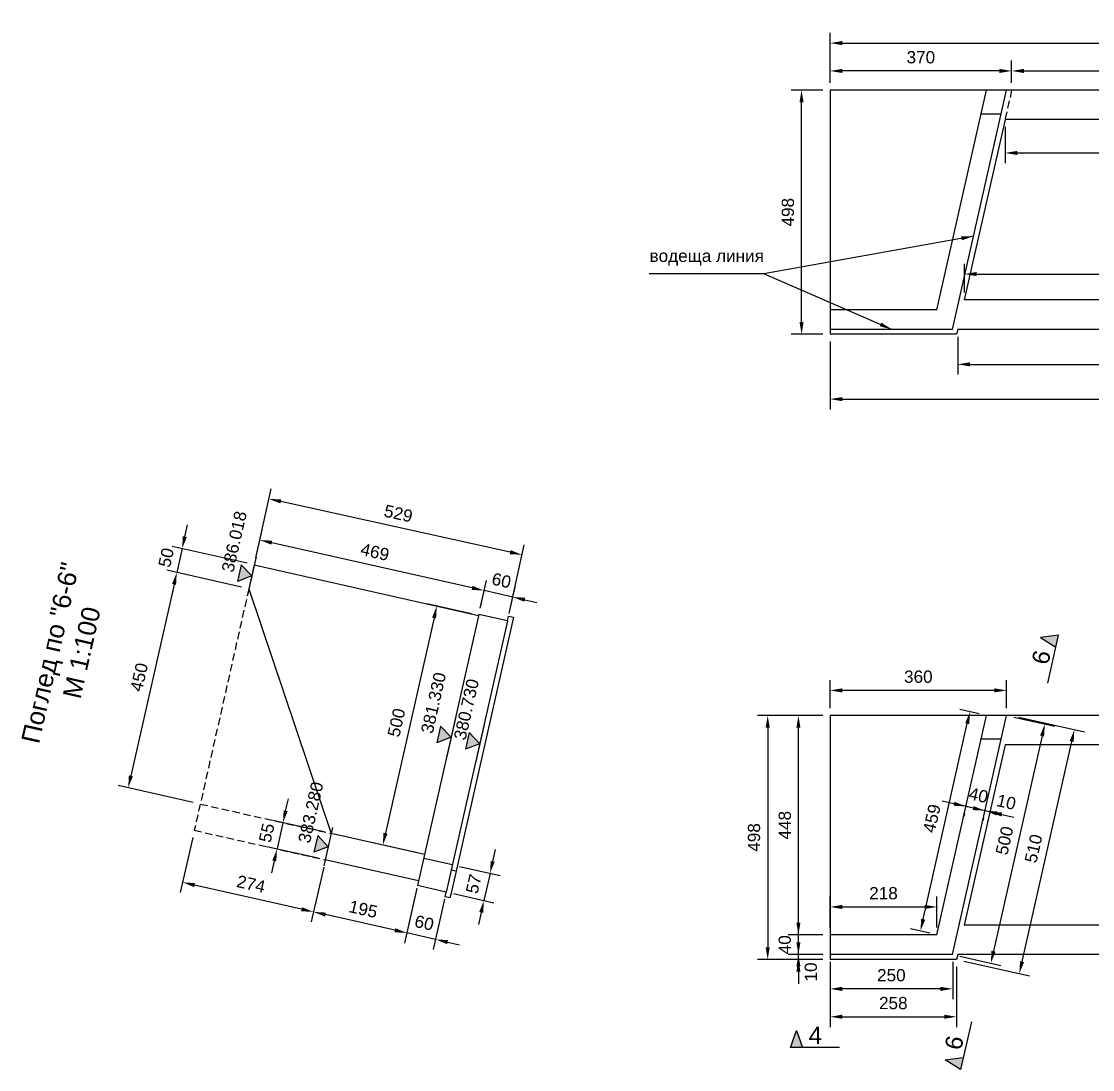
# Model space of a CAD drawing. Header units: centimetres. Extents: x 8495135 to 959133560, y 4530079 to 463453963.
# Drawn here: x 958985689 to 958987872, y 463419608 to 463421746 of the extents above; entities that cross this region are included whole.
import ezdxf
from ezdxf.enums import TextEntityAlignment as Align

# ---------------------------------------------------------------- set-up
doc = ezdxf.new("R2010")
doc.units = ezdxf.units.CM
doc.header["$LTSCALE"] = 0.1
doc.linetypes.add('CONTINU', pattern=[0])
doc.linetypes.add('DASHED', pattern=[0.75, 0.5, -0.25])
for name, color, linetype in [('br_dimension', 1, 'Continuous'), ('br_hatch', 9, 'Continuous'), ('br_hatch_tumen', 8, 'Continuous'), ('br_view_yellow', 2, 'Continuous')]:
    doc.layers.add(name, color=color, linetype=linetype)
doc.styles.add('1-10 cm', font='arial.ttf', dxfattribs={"height": 2.5})
doc.styles.add('1-50 cm', font='arial.ttf', dxfattribs={"height": 12.5})
doc.styles.add('MM 1 to 100', font='arial.ttf', dxfattribs={"height": 25})
doc.styles.add('MM_ARIAL', font='arial.ttf')
doc.dimstyles.new('MM DIM 1 to 100', dxfattribs={"dimscale": 10, "dimtxt": 2.5, "dimasz": 2.5, "dimexe": 2.1, "dimexo": 1.5, "dimgap": 1.5, "dimtad": 1, "dimdec": 0, "dimdsep": 46, "dimtxsty": 'MM_ARIAL', "dimcen": 3, "dimclrd": 1, "dimclre": 1, "dimclrt": 7, "dimaunit": 2, "dimadec": 1, "dimazin": 0, "dimtp": 100, "dimtm": 3, "dimtfac": 1, "dimtdec": 0, "dimtix": 1, "dimtmove": 0, "dimatfit": 3, "dimfxl": 0, "dimtolj": 1, "dimtzin": 0, "dimarcsym": 0})

# ---------------------------------------------------------------- blocks, each defined once
blk = doc.blocks.new('*D459')
at = {"layer": 'br_hatch_tumen', "color": 1, "lineweight": -2, "transparency": 16777216}
for p, q in [((958987337.1, 463419827.9), (958987337.1, 463419751.8)), ((958987587.1, 463419827.9), (958987587.1, 463419751.8)), ((958987562.1, 463419772.8), (958987362.1, 463419772.8))]:
    blk.add_line(p, q, dxfattribs=at)
at = {"layer": 'br_hatch_tumen', "color": 1, "transparency": 16777216}
for points in [[(958987362.1, 463419777), (958987362.1, 463419768.6), (958987337.1, 463419772.8)], [(958987562.1, 463419777), (958987562.1, 463419768.6), (958987587.1, 463419772.8)]]:
    blk.add_solid(points, dxfattribs=at)
at = {"layer": 'br_hatch_tumen', "color": 7, "transparency": 16777216, "insert": (958987462.1, 463419800.6), "char_height": 25, "attachment_point": 5, "style": 'MM_ARIAL'}
blk.add_mtext('\\A1;250', dxfattribs=at)
blk = doc.blocks.new('*D460')
at = {"layer": 'br_hatch_tumen', "color": 1, "lineweight": -2, "transparency": 16777216}
for p, q in [((958987711.7, 463420327.3), (958987795.4, 463420308.4)), ((958987769.4, 463420288.7), (958987670.4, 463419849.7)), ((958987601.7, 463419839.6), (958987685.4, 463419820.7))]:
    blk.add_line(p, q, dxfattribs=at)
at = {"layer": 'br_hatch_tumen', "color": 1, "transparency": 16777216}
for points in [[(958987765.3, 463420289.6), (958987773.5, 463420287.8), (958987774.9, 463420313.1)], [(958987666.3, 463419850.6), (958987674.5, 463419848.8), (958987664.9, 463419825.3)]]:
    blk.add_solid(points, dxfattribs=at)
at = {"layer": 'br_hatch_tumen', "color": 7, "transparency": 16777216, "insert": (958987692.8, 463420075.3), "char_height": 25, "attachment_point": 5, "rotation": 77.291, "style": 'MM_ARIAL'}
blk.add_mtext('\\A1;500', dxfattribs=at)
blk = doc.blocks.new('*D461')
at = {"layer": 'br_hatch_tumen', "color": 1, "lineweight": -2, "transparency": 16777216}
for p, q in [((958987272.6, 463419867.9), (958987272.6, 463419892.9)), ((958987322.1, 463419842.9), (958987251.6, 463419842.9)), ((958987272.6, 463419832.9), (958987272.6, 463419842.9)), ((958987322.1, 463419832.9), (958987251.6, 463419832.9)), ((958987272.6, 463419807.9), (958987272.6, 463419782.9))]:
    blk.add_line(p, q, dxfattribs=at)
at = {"layer": 'br_hatch_tumen', "color": 1, "transparency": 16777216}
for points in [[(958987268.5, 463419867.9), (958987276.8, 463419867.9), (958987272.6, 463419842.9)], [(958987268.5, 463419807.9), (958987276.8, 463419807.9), (958987272.6, 463419832.9)]]:
    blk.add_solid(points, dxfattribs=at)
at = {"layer": 'br_hatch_tumen', "color": 7, "transparency": 16777216, "insert": (958987298, 463419807.3), "char_height": 25, "attachment_point": 5, "rotation": 90, "style": 'MM_ARIAL'}
blk.add_mtext('\\A1;10', dxfattribs=at)
blk = doc.blocks.new('*D462')
at = {"layer": 'br_hatch_tumen', "color": 1, "lineweight": -2, "transparency": 16777216}
for p, q in [((958987272.6, 463419907.9), (958987272.6, 463419932.9)), ((958987322.1, 463419882.9), (958987251.6, 463419882.9)), ((958987272.6, 463419842.9), (958987272.6, 463419882.9)), ((958987322.1, 463419842.9), (958987251.6, 463419842.9)), ((958987272.6, 463419817.9), (958987272.6, 463419792.9))]:
    blk.add_line(p, q, dxfattribs=at)
at = {"layer": 'br_hatch_tumen', "color": 1, "transparency": 16777216}
for points in [[(958987268.5, 463419907.9), (958987276.8, 463419907.9), (958987272.6, 463419882.9)], [(958987268.5, 463419817.9), (958987276.8, 463419817.9), (958987272.6, 463419842.9)]]:
    blk.add_solid(points, dxfattribs=at)
at = {"layer": 'br_hatch_tumen', "color": 7, "transparency": 16777216, "insert": (958987244.9, 463419862.9), "char_height": 25, "attachment_point": 5, "rotation": 90, "style": 'MM_ARIAL'}
blk.add_mtext('\\A1;40', dxfattribs=at)
blk = doc.blocks.new('*D463')
at = {"layer": 'br_hatch_tumen', "color": 1, "lineweight": -2, "transparency": 16777216}
for p, q in [((958987322.1, 463420330.6), (958987251.6, 463420330.6)), ((958987272.6, 463419907.9), (958987272.6, 463420305.6)), ((958987322.1, 463419882.9), (958987251.6, 463419882.9))]:
    blk.add_line(p, q, dxfattribs=at)
at = {"layer": 'br_hatch_tumen', "color": 1, "transparency": 16777216}
for points in [[(958987268.5, 463420305.6), (958987276.8, 463420305.6), (958987272.6, 463420330.6)], [(958987268.5, 463419907.9), (958987276.8, 463419907.9), (958987272.6, 463419882.9)]]:
    blk.add_solid(points, dxfattribs=at)
at = {"layer": 'br_hatch_tumen', "color": 7, "transparency": 16777216, "insert": (958987244.9, 463420106.7), "char_height": 25, "attachment_point": 5, "rotation": 90, "style": 'MM_ARIAL'}
blk.add_mtext('\\A1;448', dxfattribs=at)
blk = doc.blocks.new('*D464')
at = {"layer": 'br_hatch_tumen', "color": 1, "lineweight": -2, "transparency": 16777216}
for p, q in [((958987322.1, 463420330.6), (958987189, 463420330.6)), ((958987210, 463420305.6), (958987210, 463419857.9)), ((958987322.1, 463419832.9), (958987189, 463419832.9))]:
    blk.add_line(p, q, dxfattribs=at)
at = {"layer": 'br_hatch_tumen', "color": 1, "transparency": 16777216}
for points in [[(958987205.8, 463420305.6), (958987214.1, 463420305.6), (958987210, 463420330.6)], [(958987205.8, 463419857.9), (958987214.1, 463419857.9), (958987210, 463419832.9)]]:
    blk.add_solid(points, dxfattribs=at)
at = {"layer": 'br_hatch_tumen', "color": 7, "transparency": 16777216, "insert": (958987182.2, 463420081.7), "char_height": 25, "attachment_point": 5, "rotation": 90, "style": 'MM_ARIAL'}
blk.add_mtext('\\A1;498', dxfattribs=at)
blk = doc.blocks.new('*D465')
at = {"layer": 'br_hatch_tumen', "color": 1, "lineweight": -2, "transparency": 16777216}
for p, q in [((958987628.8, 463420141.7), (958987604.4, 463420147.2)), ((958987649.9, 463420121.5), (958987648.6, 463420115.7)), ((958987663, 463420134), (958987653.2, 463420136.2)), ((958987687.4, 463420128.5), (958987711.7, 463420123)), ((958987659.7, 463420119.3), (958987658.4, 463420113.5))]:
    blk.add_line(p, q, dxfattribs=at)
at = {"layer": 'br_hatch_tumen', "color": 1, "transparency": 16777216}
for points in [[(958987629.7, 463420145.7), (958987627.9, 463420137.6), (958987653.2, 463420136.2)], [(958987688.3, 463420132.5), (958987686.4, 463420124.4), (958987663, 463420134)]]:
    blk.add_solid(points, dxfattribs=at)
at = {"layer": 'br_hatch_tumen', "color": 7, "transparency": 16777216, "insert": (958987696.5, 463420153.8), "char_height": 25, "attachment_point": 5, "rotation": 347.291, "style": 'MM_ARIAL'}
blk.add_mtext('\\A1;10', dxfattribs=at)
blk = doc.blocks.new('*D466')
at = {"layer": 'br_hatch_tumen', "color": 1, "lineweight": -2, "transparency": 16777216}
for p, q in [((958987589.8, 463420150.5), (958987565.4, 463420156)), ((958987653.2, 463420136.2), (958987614.2, 463420145)), ((958987610.9, 463420130.3), (958987609.6, 463420124.5)), ((958987649.9, 463420121.5), (958987648.6, 463420115.7)), ((958987677.6, 463420130.7), (958987702, 463420125.2))]:
    blk.add_line(p, q, dxfattribs=at)
at = {"layer": 'br_hatch_tumen', "color": 1, "transparency": 16777216}
for points in [[(958987590.7, 463420154.5), (958987588.9, 463420146.4), (958987614.2, 463420145)], [(958987678.5, 463420134.7), (958987676.7, 463420126.6), (958987653.2, 463420136.2)]]:
    blk.add_solid(points, dxfattribs=at)
at = {"layer": 'br_hatch_tumen', "color": 7, "transparency": 16777216, "insert": (958987639.8, 463420167.7), "char_height": 25, "attachment_point": 5, "rotation": 347.291, "style": 'MM_ARIAL'}
blk.add_mtext('\\A1;40', dxfattribs=at)
blk = doc.blocks.new('*U226')
at = {"ltscale": 0.5}
blk.add_hatch(color=256, dxfattribs=at).paths.add_polyline_path([(-26.2, 39), (0, 0), (26.2, 39)])
for p, q in [((-26.2, 39), (26.2, 39)), ((-26.2, 39), (0, 0)), ((0, 0), (26.2, 39)), ((-60, 0), (0, 0)), ((0, 0), (60, 0))]:
    blk.add_line(p, q, dxfattribs=at)
at = {"color": 7, "ltscale": 0.5, "style": '1-10 cm'}
blk.add_attdef('1', text='', height=37.5, dxfattribs=at).set_placement((-90.4, 56.7), align=Align.CENTER)
blk = doc.blocks.new('*D502')
at = {"layer": 'br_hatch_tumen', "color": 1, "lineweight": -2, "transparency": 16777216}
for p, q in [((958986624.2, 463420551.3), (958986636.5, 463420605.7)), ((958986607.5, 463420590.7), (958986583.1, 463420596.2)), ((958986690.4, 463420572), (958986631.9, 463420585.2)), ((958986682.8, 463420538.1), (958986695, 463420592.5)), ((958986714.8, 463420566.5), (958986739.2, 463420561))]:
    blk.add_line(p, q, dxfattribs=at)
at = {"layer": 'br_hatch_tumen', "color": 1, "transparency": 16777216}
for points in [[(958986608.4, 463420594.8), (958986606.6, 463420586.6), (958986631.9, 463420585.2)], [(958986715.7, 463420570.6), (958986713.9, 463420562.4), (958986690.4, 463420572)]]:
    blk.add_solid(points, dxfattribs=at)
at = {"layer": 'br_hatch_tumen', "color": 7, "transparency": 16777216, "insert": (958986667.2, 463420605.7), "char_height": 25, "attachment_point": 5, "rotation": 347.291, "style": 'MM_ARIAL'}
blk.add_mtext('\\A1;60', dxfattribs=at)
blk = doc.blocks.new('*D503')
at = {"layer": 'br_hatch_tumen', "color": 1, "lineweight": -2, "transparency": 16777216}
for p, q in [((958986166.4, 463420652.3), (958986179.2, 463420708.8)), ((958986607.5, 463420590.7), (958986198.9, 463420682.8)), ((958986623.7, 463420549.1), (958986636.5, 463420605.7))]:
    blk.add_line(p, q, dxfattribs=at)
at = {"layer": 'br_hatch_tumen', "color": 1, "transparency": 16777216}
for points in [[(958986199.8, 463420686.9), (958986198, 463420678.8), (958986174.5, 463420688.3)], [(958986608.4, 463420594.8), (958986606.6, 463420586.6), (958986631.9, 463420585.2)]]:
    blk.add_solid(points, dxfattribs=at)
at = {"layer": 'br_hatch_tumen', "color": 7, "transparency": 16777216, "insert": (958986409.3, 463420663.8), "char_height": 25, "attachment_point": 5, "rotation": 347.291, "style": 'MM_ARIAL'}
blk.add_mtext('\\A1;469', dxfattribs=at)
blk = doc.blocks.new('*D497')
at = {"layer": 'br_hatch_tumen', "color": 1, "lineweight": -2, "transparency": 16777216}
for p, q in [((958986492.9, 463419968.9), (958986469.8, 463419866.4)), ((958986551.4, 463419955.7), (958986528.3, 463419853.2)), ((958986450, 463419892.4), (958986425.6, 463419897.9)), ((958986532.9, 463419873.7), (958986474.4, 463419886.9)), ((958986557.3, 463419868.2), (958986581.7, 463419862.7))]:
    blk.add_line(p, q, dxfattribs=at)
at = {"layer": 'br_hatch_tumen', "color": 1, "transparency": 16777216}
for points in [[(958986450.9, 463419896.5), (958986449.1, 463419888.3), (958986474.4, 463419886.9)], [(958986558.2, 463419872.3), (958986556.4, 463419864.1), (958986532.9, 463419873.7)]]:
    blk.add_solid(points, dxfattribs=at)
at = {"layer": 'br_hatch_tumen', "color": 7, "transparency": 16777216, "insert": (958986509.8, 463419907.4), "char_height": 25, "attachment_point": 5, "rotation": 347.291, "style": 'MM_ARIAL'}
blk.add_mtext('\\A1;60', dxfattribs=at)
blk = doc.blocks.new('*D498')
at = {"layer": 'br_hatch_tumen', "color": 1, "lineweight": -2, "transparency": 16777216}
for p, q in [((958986304.8, 463420021.4), (958986279.5, 463419909.3)), ((958986495, 463419978.5), (958986469.8, 463419866.4)), ((958986450, 463419892.4), (958986308.6, 463419924.3))]:
    blk.add_line(p, q, dxfattribs=at)
at = {"layer": 'br_hatch_tumen', "color": 1, "transparency": 16777216}
for points in [[(958986309.5, 463419928.4), (958986307.6, 463419920.2), (958986284.2, 463419929.8)], [(958986450.9, 463419896.5), (958986449.1, 463419888.3), (958986474.4, 463419886.9)]]:
    blk.add_solid(points, dxfattribs=at)
at = {"layer": 'br_hatch_tumen', "color": 7, "transparency": 16777216, "insert": (958986385.4, 463419935.4), "char_height": 25, "attachment_point": 5, "rotation": 347.291, "style": 'MM_ARIAL'}
blk.add_mtext('\\A1;195', dxfattribs=at)
blk = doc.blocks.new('*D499')
at = {"layer": 'br_hatch_tumen', "color": 1, "lineweight": -2, "transparency": 16777216}
for p, q in [((958986037.7, 463420081.6), (958986012.4, 463419969.6)), ((958986304.8, 463420021.4), (958986279.5, 463419909.3)), ((958986259.8, 463419935.3), (958986041.4, 463419984.6))]:
    blk.add_line(p, q, dxfattribs=at)
at = {"layer": 'br_hatch_tumen', "color": 1, "transparency": 16777216}
for points in [[(958986042.4, 463419988.6), (958986040.5, 463419980.5), (958986017.1, 463419990.1)], [(958986260.7, 463419939.4), (958986258.9, 463419931.2), (958986284.2, 463419929.8)]]:
    blk.add_solid(points, dxfattribs=at)
at = {"layer": 'br_hatch_tumen', "color": 7, "transparency": 16777216, "insert": (958986156.7, 463419986.8), "char_height": 25, "attachment_point": 5, "rotation": 347.291, "style": 'MM_ARIAL'}
blk.add_mtext('\\A1;274', dxfattribs=at)
blk = doc.blocks.new('*D500')
at = {"layer": 'br_hatch_tumen', "color": 1, "lineweight": -2, "transparency": 16777216}
for p, q in [((958986021.7, 463420695.1), (958986027.2, 463420719.5)), ((958986148.5, 463420640.9), (958985995.7, 463420675.4)), ((958986016.2, 463420670.8), (958986005.2, 463420622)), ((958986137.5, 463420592.1), (958985984.7, 463420626.6)), ((958985999.7, 463420597.6), (958985994.2, 463420573.2))]:
    blk.add_line(p, q, dxfattribs=at)
at = {"layer": 'br_hatch_tumen', "color": 1, "transparency": 16777216}
for points in [[(958986017.6, 463420696.1), (958986025.8, 463420694.2), (958986016.2, 463420670.8)], [(958985995.6, 463420598.5), (958986003.8, 463420596.7), (958986005.2, 463420622)]]:
    blk.add_solid(points, dxfattribs=at)
at = {"layer": 'br_hatch_tumen', "color": 7, "transparency": 16777216, "insert": (958985983.6, 463420652.5), "char_height": 25, "attachment_point": 5, "rotation": 77.291, "style": 'MM_ARIAL'}
blk.add_mtext('\\A1;50', dxfattribs=at)
blk = doc.blocks.new('*D501')
at = {"layer": 'br_hatch_tumen', "color": 1, "lineweight": -2, "transparency": 16777216}
for p, q in [((958986137.5, 463420592.1), (958985984.7, 463420626.6)), ((958985999.7, 463420597.6), (958985911.7, 463420207.4)), ((958986038.5, 463420153.2), (958985885.7, 463420187.6))]:
    blk.add_line(p, q, dxfattribs=at)
at = {"layer": 'br_hatch_tumen', "color": 1, "transparency": 16777216}
for points in [[(958985995.6, 463420598.5), (958986003.8, 463420596.7), (958986005.2, 463420622)], [(958985907.6, 463420208.3), (958985915.8, 463420206.5), (958985906.2, 463420183)]]:
    blk.add_solid(points, dxfattribs=at)
at = {"layer": 'br_hatch_tumen', "color": 7, "transparency": 16777216, "insert": (958985928.6, 463420408.6), "char_height": 25, "attachment_point": 5, "rotation": 77.291, "style": 'MM_ARIAL'}
blk.add_mtext('\\A1;450', dxfattribs=at)
blk = doc.blocks.new('*D504')
at = {"layer": 'br_hatch_tumen', "color": 1, "lineweight": -2, "transparency": 16777216}
for p, q in [((958986227.2, 463420136.2), (958986232.7, 463420160.6)), ((958986305.6, 463420092.9), (958986201.2, 463420116.5)), ((958986221.7, 463420111.8), (958986209.6, 463420058.2)), ((958986293.5, 463420039.3), (958986189.1, 463420062.8)), ((958986204.1, 463420033.8), (958986198.6, 463420009.4))]:
    blk.add_line(p, q, dxfattribs=at)
at = {"layer": 'br_hatch_tumen', "color": 1, "transparency": 16777216}
for points in [[(958986223.2, 463420137.2), (958986231.3, 463420135.3), (958986221.7, 463420111.8)], [(958986200.1, 463420034.7), (958986208.2, 463420032.9), (958986209.6, 463420058.2)]]:
    blk.add_solid(points, dxfattribs=at)
at = {"layer": 'br_hatch_tumen', "color": 7, "transparency": 16777216, "insert": (958986188.6, 463420091.1), "char_height": 25, "attachment_point": 5, "rotation": 77.291, "style": 'MM_ARIAL'}
blk.add_mtext('\\A1;55', dxfattribs=at)
blk = doc.blocks.new('*D505')
at = {"layer": 'br_hatch_tumen', "color": 1, "lineweight": -2, "transparency": 16777216}
for p, q in [((958986605.8, 463420537.8), (958986514.8, 463420558.3)), ((958986529.8, 463420529.3), (958986430.8, 463420090.3)), ((958986495.8, 463420050), (958986404.8, 463420070.6))]:
    blk.add_line(p, q, dxfattribs=at)
at = {"layer": 'br_hatch_tumen', "color": 1, "transparency": 16777216}
for points in [[(958986525.7, 463420530.2), (958986533.9, 463420528.4), (958986535.3, 463420553.7)], [(958986426.7, 463420091.2), (958986434.9, 463420089.4), (958986425.3, 463420065.9)]]:
    blk.add_solid(points, dxfattribs=at)
at = {"layer": 'br_hatch_tumen', "color": 7, "transparency": 16777216, "insert": (958986453.2, 463420315.9), "char_height": 25, "attachment_point": 5, "rotation": 77.291, "style": 'MM_ARIAL'}
blk.add_mtext('\\A1;500', dxfattribs=at)
blk = doc.blocks.new('*D506')
at = {"layer": 'br_hatch_tumen', "color": 1, "lineweight": -2, "transparency": 16777216}
for p, q in [((958986166.3, 463420652.3), (958986197.4, 463420792.8)), ((958986684.8, 463420663.6), (958986217.3, 463420766.9)), ((958986682.7, 463420538.1), (958986713.8, 463420678.7))]:
    blk.add_line(p, q, dxfattribs=at)
at = {"layer": 'br_hatch_tumen', "color": 1, "transparency": 16777216}
for points in [[(958986218.2, 463420771), (958986216.4, 463420762.8), (958986192.9, 463420772.3)], [(958986685.7, 463420667.6), (958986683.9, 463420659.5), (958986709.2, 463420658.2)]]:
    blk.add_solid(points, dxfattribs=at)
at = {"layer": 'br_hatch_tumen', "color": 7, "transparency": 16777216, "insert": (958986457, 463420742.3), "char_height": 25, "attachment_point": 5, "rotation": 347.5353, "style": 'MM_ARIAL'}
blk.add_mtext('\\A1;529', dxfattribs=at)
blk = doc.blocks.new('*D507')
at = {"layer": 'br_hatch_tumen', "color": 1, "lineweight": -2, "transparency": 16777216}
for p, q in [((958986649.4, 463420032.8), (958986654.9, 463420057.2)), ((958986581.8, 463420022.4), (958986664.4, 463420003.8)), ((958986643.9, 463420008.4), (958986631.4, 463419953.1)), ((958986569.3, 463419967.1), (958986651.9, 463419948.5)), ((958986625.9, 463419928.7), (958986620.4, 463419904.3))]:
    blk.add_line(p, q, dxfattribs=at)
at = {"layer": 'br_hatch_tumen', "color": 1, "transparency": 16777216}
for points in [[(958986645.3, 463420033.7), (958986653.4, 463420031.9), (958986643.9, 463420008.4)], [(958986621.8, 463419929.6), (958986629.9, 463419927.8), (958986631.4, 463419953.1)]]:
    blk.add_solid(points, dxfattribs=at)
at = {"layer": 'br_hatch_tumen', "color": 7, "transparency": 16777216, "insert": (958986610.6, 463419986.9), "char_height": 25, "attachment_point": 5, "rotation": 77.291, "style": 'MM_ARIAL'}
blk.add_mtext('\\A1;57', dxfattribs=at)
blk = doc.blocks.new('*U496')
at = {"ltscale": 0.5}
blk.add_hatch(color=256, dxfattribs=at).paths.add_polyline_path([(-26.2, 39), (0, 0), (26.2, 39)])
for p, q in [((-26.2, 39), (26.2, 39)), ((-26.2, 39), (0, 0)), ((0, 0), (26.2, 39)), ((-60, 0), (0, 0)), ((0, 0), (60, 0))]:
    blk.add_line(p, q, dxfattribs=at)
at = {"color": 7, "ltscale": 0.5, "style": '1-10 cm'}
blk.add_attdef('1', text='', height=37.5, dxfattribs=at).set_placement((-93.2, 44.5), align=Align.CENTER)
blk = doc.blocks.new('*U149')
at = {"linetype": 'CONTINU', "ltscale": 0.5}
blk.add_hatch(color=256, dxfattribs=at).paths.add_polyline_path([(-131.2, -52.5), (-150, 0), (-112.5, 0)])
at = {"ltscale": 0.5}
blk.add_line((0, 0), (-150, 0), dxfattribs=at)
at = {"lineweight": -3, "ltscale": 0.5}
for p, q in [((-150, 0), (-131.2, -52.5)), ((-131.2, -52.5), (-112.5, 0))]:
    blk.add_line(p, q, dxfattribs=at)
at = {"color": 7, "ltscale": 0.5, "style": '1-50 cm'}
blk.add_attdef('1', text='', height=52.5, dxfattribs=at).set_placement((-68.6, -37.6), align=Align.MIDDLE_CENTER)
blk = doc.blocks.new('*U148')
at = {"linetype": 'CONTINU', "ltscale": 0.5}
blk.add_hatch(color=256, dxfattribs=at).paths.add_polyline_path([(-131.2, -52.5), (-150, 0), (-112.5, 0)])
at = {"ltscale": 0.5}
blk.add_line((0, 0), (-150, 0), dxfattribs=at)
at = {"lineweight": -3, "ltscale": 0.5}
for p, q in [((-150, 0), (-131.2, -52.5)), ((-131.2, -52.5), (-112.5, 0))]:
    blk.add_line(p, q, dxfattribs=at)
at = {"color": 7, "ltscale": 0.5, "style": '1-50 cm'}
blk.add_attdef('1', text='', height=52.5, dxfattribs=at).set_placement((-66.9, -37.2), align=Align.MIDDLE_CENTER)
blk = doc.blocks.new('*D508')
at = {"layer": 'br_hatch_tumen', "color": 1, "lineweight": -2, "transparency": 16777216}
for p, q in [((958987641.4, 463420333.9), (958987601.9, 463420342.8)), ((958987526.9, 463419914.8), (958987616.9, 463420313.8)), ((958987540.5, 463419886.2), (958987500.9, 463419895.1))]:
    blk.add_line(p, q, dxfattribs=at)
at = {"layer": 'br_hatch_tumen', "color": 1, "transparency": 16777216}
for points in [[(958987612.8, 463420314.7), (958987621, 463420312.9), (958987622.4, 463420338.2)], [(958987522.9, 463419915.8), (958987531, 463419913.9), (958987521.4, 463419890.5)]]:
    blk.add_solid(points, dxfattribs=at)
at = {"layer": 'br_hatch_tumen', "color": 7, "transparency": 16777216, "insert": (958987544.8, 463420120.4), "char_height": 25, "attachment_point": 5, "rotation": 77.291, "style": 'MM_ARIAL'}
blk.add_mtext('\\A1;459', dxfattribs=at)
blk = doc.blocks.new('*D509')
at = {"layer": 'br_hatch_tumen', "color": 1, "lineweight": -2, "transparency": 16777216}
for p, q in [((958987337.1, 463419897.9), (958987337.1, 463419961)), ((958987555.1, 463419897.9), (958987555.1, 463419961)), ((958987362.1, 463419940), (958987530.1, 463419940))]:
    blk.add_line(p, q, dxfattribs=at)
at = {"layer": 'br_hatch_tumen', "color": 1, "transparency": 16777216}
for points in [[(958987362.1, 463419944.2), (958987362.1, 463419935.8), (958987337.1, 463419940)], [(958987530.1, 463419944.2), (958987530.1, 463419935.8), (958987555.1, 463419940)]]:
    blk.add_solid(points, dxfattribs=at)
at = {"layer": 'br_hatch_tumen', "color": 7, "transparency": 16777216, "insert": (958987446.1, 463419967.8), "char_height": 25, "attachment_point": 5, "style": 'MM_ARIAL'}
blk.add_mtext('\\A1;218', dxfattribs=at)
blk = doc.blocks.new('*D510')
at = {"layer": 'br_hatch_tumen', "color": 1, "lineweight": -2, "transparency": 16777216}
for p, q in [((958987337.1, 463419817.9), (958987337.1, 463419695)), ((958987595.1, 463419817.9), (958987595.1, 463419695)), ((958987362.1, 463419716), (958987570.1, 463419716))]:
    blk.add_line(p, q, dxfattribs=at)
at = {"layer": 'br_hatch_tumen', "color": 1, "transparency": 16777216}
for points in [[(958987362.1, 463419720.2), (958987362.1, 463419711.9), (958987337.1, 463419716)], [(958987570.1, 463419720.2), (958987570.1, 463419711.9), (958987595.1, 463419716)]]:
    blk.add_solid(points, dxfattribs=at)
at = {"layer": 'br_hatch_tumen', "color": 7, "transparency": 16777216, "insert": (958987466.1, 463419743.8), "char_height": 25, "attachment_point": 5, "style": 'MM_ARIAL'}
blk.add_mtext('\\A1;258', dxfattribs=at)
blk = doc.blocks.new('*D511')
at = {"layer": 'br_hatch_tumen', "color": 1, "lineweight": -2, "transparency": 16777216}
for p, q in [((958987722, 463420327.3), (958987855.7, 463420297.1)), ((958987728.5, 463419828.4), (958987829.7, 463420277.4)), ((958987609.7, 463419829.6), (958987743.5, 463419799.4))]:
    blk.add_line(p, q, dxfattribs=at)
at = {"layer": 'br_hatch_tumen', "color": 1, "transparency": 16777216}
for points in [[(958987825.7, 463420278.3), (958987833.8, 463420276.5), (958987835.2, 463420301.8)], [(958987724.4, 463419829.3), (958987732.6, 463419827.5), (958987723, 463419804)]]:
    blk.add_solid(points, dxfattribs=at)
at = {"layer": 'br_hatch_tumen', "color": 7, "transparency": 16777216, "insert": (958987752, 463420059), "char_height": 25, "attachment_point": 5, "rotation": 77.291, "style": 'MM_ARIAL'}
blk.add_mtext('\\A1;510', dxfattribs=at)
blk = doc.blocks.new('*D514')
at = {"layer": 'br_hatch_tumen', "color": 1, "lineweight": -2, "transparency": 16777216}
for p, q in [((958987337.1, 463421620.7), (958987337.1, 463421722.8)), ((958989057.1, 463421620.7), (958989057.1, 463421722.8)), ((958987362.1, 463421701.8), (958989032.1, 463421701.8))]:
    blk.add_line(p, q, dxfattribs=at)
at = {"layer": 'br_hatch_tumen', "color": 1, "transparency": 16777216}
for points in [[(958987362.1, 463421706), (958987362.1, 463421697.7), (958987337.1, 463421701.8)], [(958989032.1, 463421706), (958989032.1, 463421697.7), (958989057.1, 463421701.8)]]:
    blk.add_solid(points, dxfattribs=at)
at = {"layer": 'br_hatch_tumen', "color": 7, "transparency": 16777216, "insert": (958988197.1, 463421729.6), "char_height": 25, "attachment_point": 5, "style": 'MM_ARIAL'}
blk.add_mtext('\\A1;1720', dxfattribs=at)
blk = doc.blocks.new('*D515')
at = {"layer": 'br_hatch_tumen', "color": 1, "lineweight": -2, "transparency": 16777216}
for p, q in [((958987693.8, 463421530.7), (958987693.8, 463421456.7)), ((958988700.3, 463421530.7), (958988700.3, 463421456.7)), ((958987718.8, 463421477.7), (958988675.3, 463421477.7))]:
    blk.add_line(p, q, dxfattribs=at)
at = {"layer": 'br_hatch_tumen', "color": 1, "transparency": 16777216}
for points in [[(958987718.8, 463421481.9), (958987718.8, 463421473.6), (958987693.8, 463421477.7)], [(958988675.3, 463421481.9), (958988675.3, 463421473.6), (958988700.3, 463421477.7)]]:
    blk.add_solid(points, dxfattribs=at)
at = {"layer": 'br_hatch_tumen', "color": 7, "transparency": 16777216, "insert": (958988197.1, 463421505.5), "char_height": 25, "attachment_point": 5, "style": 'MM_ARIAL'}
blk.add_mtext('\\A1;1007', dxfattribs=at)
blk = doc.blocks.new('*D516')
at = {"layer": 'br_hatch_tumen', "color": 1, "lineweight": -2, "transparency": 16777216}
for p, q in [((958987610.9, 463421193), (958987610.9, 463421251.8)), ((958988783.3, 463421193), (958988783.3, 463421251.8)), ((958987635.9, 463421230.8), (958988758.3, 463421230.8))]:
    blk.add_line(p, q, dxfattribs=at)
at = {"layer": 'br_hatch_tumen', "color": 1, "transparency": 16777216}
for points in [[(958987635.9, 463421234.9), (958987635.9, 463421226.6), (958987610.9, 463421230.8)], [(958988758.3, 463421234.9), (958988758.3, 463421226.6), (958988783.3, 463421230.8)]]:
    blk.add_solid(points, dxfattribs=at)
at = {"layer": 'br_hatch_tumen', "color": 7, "transparency": 16777216, "insert": (958988197.1, 463421258.3), "char_height": 25, "attachment_point": 5, "style": 'MM_ARIAL'}
blk.add_mtext('\\A1;1172', dxfattribs=at)
blk = doc.blocks.new('*D517')
at = {"layer": 'br_hatch_tumen', "color": 1, "lineweight": -2, "transparency": 16777216}
for p, q in [((958987597.3, 463421103), (958987597.3, 463421025.6)), ((958988796.8, 463421103), (958988796.8, 463421025.6)), ((958987622.3, 463421046.6), (958988771.8, 463421046.6))]:
    blk.add_line(p, q, dxfattribs=at)
at = {"layer": 'br_hatch_tumen', "color": 1, "transparency": 16777216}
for points in [[(958987622.3, 463421050.8), (958987622.3, 463421042.5), (958987597.3, 463421046.6)], [(958988771.8, 463421050.8), (958988771.8, 463421042.5), (958988796.8, 463421046.6)]]:
    blk.add_solid(points, dxfattribs=at)
at = {"layer": 'br_hatch_tumen', "color": 7, "transparency": 16777216, "insert": (958988197.1, 463421074.4), "char_height": 25, "attachment_point": 5, "style": 'MM_ARIAL'}
blk.add_mtext('\\A1;1199', dxfattribs=at)
blk = doc.blocks.new('*D518')
at = {"layer": 'br_hatch_tumen', "color": 1, "lineweight": -2, "transparency": 16777216}
for p, q in [((958987707.3, 463421620.7), (958987707.3, 463421666)), ((958988686.8, 463421620.7), (958988686.8, 463421666)), ((958987732.3, 463421645), (958988661.8, 463421645))]:
    blk.add_line(p, q, dxfattribs=at)
at = {"layer": 'br_hatch_tumen', "color": 1, "transparency": 16777216}
for points in [[(958987732.3, 463421649.2), (958987732.3, 463421640.8), (958987707.3, 463421645)], [(958988661.8, 463421649.2), (958988661.8, 463421640.8), (958988686.8, 463421645)]]:
    blk.add_solid(points, dxfattribs=at)
at = {"layer": 'br_hatch_tumen', "color": 7, "transparency": 16777216, "insert": (958988197.1, 463421672.8), "char_height": 25, "attachment_point": 5, "style": 'MM_ARIAL'}
blk.add_mtext('\\A1;979', dxfattribs=at)
blk = doc.blocks.new('*D519')
at = {"layer": 'br_hatch_tumen', "color": 1, "lineweight": -2, "transparency": 16777216}
for p, q in [((958987322.1, 463421605.7), (958987258, 463421605.7)), ((958987279, 463421133), (958987279, 463421580.7)), ((958987322.1, 463421108), (958987258, 463421108))]:
    blk.add_line(p, q, dxfattribs=at)
at = {"layer": 'br_hatch_tumen', "color": 1, "transparency": 16777216}
for points in [[(958987274.8, 463421580.7), (958987283.2, 463421580.7), (958987279, 463421605.7)], [(958987274.8, 463421133), (958987283.2, 463421133), (958987279, 463421108)]]:
    blk.add_solid(points, dxfattribs=at)
at = {"layer": 'br_hatch_tumen', "color": 7, "transparency": 16777216, "insert": (958987251.2, 463421356.9), "char_height": 25, "attachment_point": 5, "rotation": 90, "style": 'MM_ARIAL'}
blk.add_mtext('\\A1;498', dxfattribs=at)
blk = doc.blocks.new('*D520')
at = {"layer": 'br_hatch_tumen', "color": 1, "lineweight": -2, "transparency": 16777216}
for p, q in [((958987337.1, 463421093), (958987337.1, 463420954.7)), ((958989057.1, 463421093), (958989057.1, 463420954.7)), ((958987362.1, 463420975.7), (958989032.1, 463420975.7))]:
    blk.add_line(p, q, dxfattribs=at)
at = {"layer": 'br_hatch_tumen', "color": 1, "transparency": 16777216}
for points in [[(958987362.1, 463420979.9), (958987362.1, 463420971.5), (958987337.1, 463420975.7)], [(958989032.1, 463420979.9), (958989032.1, 463420971.5), (958989057.1, 463420975.7)]]:
    blk.add_solid(points, dxfattribs=at)
at = {"layer": 'br_hatch_tumen', "color": 7, "transparency": 16777216, "insert": (958988197.1, 463421003.5), "char_height": 25, "attachment_point": 5, "style": 'MM_ARIAL'}
blk.add_mtext('\\A1;1720', dxfattribs=at)
blk = doc.blocks.new('*D522')
at = {"layer": 'br_hatch_tumen', "color": 1, "lineweight": -2, "transparency": 16777216}
for p, q in [((958987337.1, 463421620.7), (958987337.1, 463421666)), ((958987707.3, 463421620.7), (958987707.3, 463421666)), ((958987682.3, 463421645), (958987362.1, 463421645))]:
    blk.add_line(p, q, dxfattribs=at)
at = {"layer": 'br_hatch_tumen', "color": 1, "transparency": 16777216}
for points in [[(958987362.1, 463421649.2), (958987362.1, 463421640.8), (958987337.1, 463421645)], [(958987682.3, 463421649.2), (958987682.3, 463421640.8), (958987707.3, 463421645)]]:
    blk.add_solid(points, dxfattribs=at)
at = {"layer": 'br_hatch_tumen', "color": 7, "transparency": 16777216, "insert": (958987522.2, 463421672.8), "char_height": 25, "attachment_point": 5, "style": 'MM_ARIAL'}
blk.add_mtext('\\A1;370', dxfattribs=at)
blk = doc.blocks.new('*D524')
at = {"layer": 'br_hatch_tumen', "color": 1, "lineweight": -2, "transparency": 16777216}
for p, q in [((958987337.1, 463420345.6), (958987337.1, 463420402.6)), ((958987697.1, 463420345.6), (958987697.1, 463420402.6)), ((958987672.1, 463420381.6), (958987362.1, 463420381.6))]:
    blk.add_line(p, q, dxfattribs=at)
at = {"layer": 'br_hatch_tumen', "color": 1, "transparency": 16777216}
for points in [[(958987362.1, 463420385.8), (958987362.1, 463420377.4), (958987337.1, 463420381.6)], [(958987672.1, 463420385.8), (958987672.1, 463420377.4), (958987697.1, 463420381.6)]]:
    blk.add_solid(points, dxfattribs=at)
at = {"layer": 'br_hatch_tumen', "color": 7, "transparency": 16777216, "insert": (958987517.1, 463420409.4), "char_height": 25, "attachment_point": 5, "style": 'MM_ARIAL'}
blk.add_mtext('\\A1;360', dxfattribs=at)

msp = doc.modelspace()

# ---------------------------------------------------------------- linework, layer by layer
at = {"layer": 'br_dimension', "ltscale": 0.5}
msp.add_line((958986565, 463420015.98), (958986574.76, 463420013.78), dxfattribs=at)
msp.add_lwpolyline([(958986679.46, 463420523.49), (958986681.66, 463420533.24), (958986691.41, 463420531.04), (958986564.47, 463419968.17), (958986562.27, 463419958.41), (958986552.51, 463419960.61), (958986554.71, 463419970.37)], dxfattribs=at)
at = {"layer": 'br_hatch', "linetype": 'DASHED', "ltscale": 300}
for p, q in [((958987707.32, 463421605.73), (958987693.79, 463421545.73)), ((958986152.1, 463420588.85), (958986041, 463420096.22)), ((958986053.1, 463420149.87), (958986320.21, 463420089.64)), ((958986041, 463420096.22), (958986308.11, 463420035.98))]:
    msp.add_line(p, q, dxfattribs=at)
at = {"layer": 'br_view_yellow'}
for p, q in [((958989057.07, 463421605.73), (958987337.07, 463421605.73)), ((958987337.07, 463421605.73), (958987337.07, 463421107.98)), ((958987555.08, 463421157.98), (958987656.06, 463421605.73)), ((958987587.07, 463421117.98), (958987697.07, 463421605.73)), ((958987693.79, 463421545.73), (958987610.85, 463421177.98)), ((958987686.07, 463421556.95), (958987645.06, 463421556.95)), ((958988700.35, 463421545.73), (958987693.79, 463421545.73)), ((958988783.29, 463421177.98), (958987610.85, 463421177.98)), ((958987555.08, 463421157.98), (958987337.07, 463421157.98)), ((958987587.07, 463421117.98), (958987337.07, 463421117.98)), ((958987595.06, 463421107.98), (958987337.07, 463421107.98)), ((958987597.32, 463421117.98), (958987595.06, 463421107.98)), ((958988796.82, 463421117.98), (958987597.32, 463421117.98)), ((958986163.1, 463420637.62), (958986152.1, 463420588.85)), ((958986163.1, 463420637.62), (958986620.43, 463420534.49)), ((958986152.1, 463420588.85), (958986320.21, 463420089.64)), ((958986620.93, 463420536.69), (958986496.18, 463419983.57)), ((958986679.46, 463420523.49), (958986620.93, 463420536.69)), ((958986679.46, 463420523.49), (958986554.71, 463419970.37)), ((958989057.07, 463420330.62), (958987337.07, 463420330.62)), ((958987337.07, 463420330.62), (958987337.07, 463419832.87)), ((958987555.08, 463419882.87), (958987656.06, 463420330.62)), ((958987587.07, 463419842.87), (958987697.07, 463420330.62)), ((958987686.07, 463420281.84), (958987645.06, 463420281.84)), ((958987693.79, 463420270.62), (958987610.85, 463419902.87)), ((958988700.35, 463420270.62), (958987693.79, 463420270.62)), ((958986320.21, 463420089.64), (958986308.11, 463420035.98)), ((958986510.43, 463420046.74), (958986320.21, 463420089.64)), ((958986498.33, 463419993.08), (958986308.11, 463420035.98)), ((958986567.2, 463420025.74), (958986508.67, 463420038.94)), ((958986554.71, 463419970.37), (958986496.18, 463419983.57)), ((958988783.29, 463419902.87), (958987610.85, 463419902.87)), ((958987555.08, 463419882.87), (958987337.07, 463419882.87)), ((958987587.07, 463419842.87), (958987337.07, 463419842.87)), ((958987597.32, 463419842.87), (958987595.06, 463419832.87)), ((958988796.82, 463419842.87), (958987597.32, 463419842.87)), ((958987595.06, 463419832.87), (958987337.07, 463419832.87))]:
    msp.add_line(p, q, dxfattribs=at)

# ---------------------------------------------------------------- block references
at = {"layer": 'br_dimension', "ltscale": 0.5}
ref = msp.add_blockref('*U226', (958986158.03, 463420615.12), dxfattribs=dict(at, xscale=-0.666667, yscale=0.666667, zscale=0.666667, rotation=77.29096700020314))
ref.add_attrib('1', '386.018', dxfattribs={"layer": '0', "color": 7, "ltscale": 0.5, "height": 25, "rotation": 77.29097, "style": '1-10 cm'}).set_placement((958986134.42, 463420682.39), align=Align.CENTER)
at = {"layer": 'br_dimension'}
ref = msp.add_blockref('*U148', (958987781.1, 463420396.62), dxfattribs=dict(at, xscale=0.6666700000000005, yscale=0.6666700000000005, zscale=0.6666700000000005, rotation=257.2909670056913))
ref.add_attrib('1', '6', dxfattribs={"layer": '0', "color": 7, "ltscale": 0.5, "height": 35, "rotation": 77.29097, "style": '1-50 cm'}).set_placement((958987767.5, 463420449.11), align=Align.MIDDLE_CENTER)
at = {"layer": 'br_dimension', "ltscale": 0.5}
ref = msp.add_blockref('*U226', (958986564.4, 463420286.05), dxfattribs=dict(at, xscale=-0.666667, yscale=0.666667, zscale=0.666667, rotation=77.29096700020314))
ref.add_attrib('1', '381.330', dxfattribs={"layer": '0', "color": 7, "ltscale": 0.5, "height": 25, "rotation": 77.29097, "style": '1-10 cm'}).set_placement((958986540.81, 463420353.38), align=Align.CENTER)
ref = msp.add_blockref('*U496', (958986622.93, 463420272.85), dxfattribs=dict(at, xscale=-0.666667, yscale=0.666667, zscale=0.666667, rotation=77.29096700020314))
ref.add_attrib('1', '380.730', dxfattribs={"layer": '0', "color": 7, "ltscale": 0.5, "height": 25, "rotation": 77.29097, "style": '1-10 cm'}).set_placement((958986607.7, 463420340.18), align=Align.CENTER)
ref = msp.add_blockref('*U226', (958986314.16, 463420062.81), dxfattribs=dict(at, xscale=-0.666667, yscale=0.666667, zscale=0.666667, rotation=77.29096700020314))
ref.add_attrib('1', '383.280', dxfattribs={"layer": '0', "color": 7, "ltscale": 0.5, "height": 25, "rotation": 77.29097, "style": '1-10 cm'}).set_placement((958986290.56, 463420130.15), align=Align.CENTER)
at = {"layer": 'br_dimension'}
ref = msp.add_blockref('*U149', (958987625.31, 463419705.8), dxfattribs=dict(at, xscale=-0.66667, yscale=0.66667, zscale=0.66667, rotation=257.2909670056912))
ref.add_attrib('1', '6', dxfattribs={"layer": '0', "color": 7, "ltscale": 0.5, "height": 35, "rotation": 77.29097, "style": '1-50 cm'}).set_placement((958987590, 463419663.06), align=Align.MIDDLE_CENTER)
ref = msp.add_blockref('*U149', (958987356.26, 463419653.24), dxfattribs=dict(at, xscale=-0.66667, yscale=0.66667, zscale=0.66667, rotation=180))
ref.add_attrib('1', '4', dxfattribs={"layer": '0', "color": 7, "ltscale": 0.5, "height": 35, "style": '1-50 cm'}).set_placement((958987306.87, 463419678.13), align=Align.MIDDLE_CENTER)

# ---------------------------------------------------------------- texts
at = {"layer": 'br_view_yellow', "linetype": 'ByBlock', "ltscale": 3, "style": 'MM 1 to 100'}
msp.add_text('водеща линия', height=25, dxfattribs=at).set_placement((958986969.07, 463421255.42))
at = {"layer": 'br_view_yellow', "insert": (958985732.12, 463420476.6), "char_height": 37.5, "width": 453.675, "attachment_point": 2, "rotation": 77.29097, "style": 'MM 1 to 100'}
msp.add_mtext('Поглед по "6-6"   М 1:100', dxfattribs=at)

# ---------------------------------------------------------------- dimensions: what is measured, and where the dimension line sits
at = {"layer": 'br_hatch_tumen'}
for base, p1, p2, picture, middle in [((958989057.07, 463421701.83), (958987337.07, 463421605.73), (958989057.07, 463421605.73), '*D514', (958988197.07, 463421729.6)), ((958987337.07, 463421645), (958987707.32, 463421605.73), (958987337.07, 463421605.73), '*D522', (958987522.19, 463421672.77)), ((958988686.8174, 463421644.9994), (958987707.3197, 463421605.73), (958988686.8174, 463421605.73), '*D518', (958988197.0685, 463421672.7637)), ((958988700.35, 463421477.73), (958987693.79, 463421545.73), (958988700.35, 463421545.73), '*D515', (958988197.07, 463421505.5)), ((958988783.29, 463421230.77), (958987610.85, 463421177.98), (958988783.29, 463421177.98), '*D516', (958988197.07, 463421258.32)), ((958989057.07, 463420975.71), (958987337.07, 463421107.98), (958989057.07, 463421107.98), '*D520', (958988197.07, 463421003.47)), ((958988796.8174, 463421046.6404), (958987597.3197, 463421117.9801), (958988796.8174, 463421117.9801), '*D517', (958988197.0685, 463421074.4047)), ((958987337.07, 463420381.58), (958987697.07, 463420330.62), (958987337.07, 463420330.62), '*D524', (958987517.07, 463420409.36)), ((958987595.06, 463419716.04), (958987337.07, 463419832.87), (958987595.06, 463419832.87), '*D510', (958987466.07, 463419743.8))]:
    dim = msp.add_linear_dim(base=base, p1=p1, p2=p2, dimstyle='MM DIM 1 to 100', dxfattribs=at)
    dim.commit()
    dim.dimension.update_dxf_attribs({"geometry": picture, "text_midpoint": middle})
for base, p1, p2, angle, picture, middle in [((958987279, 463421605.73), (958987337.07, 463421107.98), (958987337.07, 463421605.73), 90, '*D519', (958987251.24, 463421356.86)), ((958987209.98, 463419832.87), (958987337.07, 463420330.62), (958987337.07, 463419832.87), 90, '*D464', (958987182.22, 463420081.74)), ((958987272.63, 463420330.62), (958987337.07, 463419882.87), (958987337.07, 463420330.62), 90, '*D463', (958987244.87, 463420106.74)), ((958987272.63, 463419882.87), (958987337.07, 463419842.87), (958987337.07, 463419882.87), 90, '*D462', (958987244.87, 463419862.87)), ((958987337.07, 463419772.8), (958987587.07, 463419842.87), (958987337.07, 463419842.87), 180, '*D459', (958987462.07, 463419800.56))]:
    dim = msp.add_linear_dim(base=base, p1=p1, p2=p2, angle=angle, dimstyle='MM DIM 1 to 100', dxfattribs=at)
    dim.commit()
    dim.dimension.update_dxf_attribs({"geometry": picture, "text_midpoint": middle})
for p1, p2, distance, picture, middle in [((958986679.46, 463420523.49), (958986163.1, 463420637.62), -137.93, '*D506', (958986457.04, 463420742.34)), ((958986163.1, 463420637.62), (958986152.1, 463420588.85), -150.58, '*D500', (958985983.63, 463420652.47)), ((958986620.43, 463420534.49), (958986163.1, 463420637.62), -51.97, '*D503', (958986409.31, 463420663.84)), ((958986152.1, 463420588.85), (958986053.1, 463420149.87), -150.58, '*D501', (958985928.63, 463420408.6)), ((958986679.46, 463420523.49), (958986620.93, 463420536.69), -49.72, '*D502', (958986667.24, 463420605.67)), ((958986620.43, 463420534.49), (958986510.43, 463420046.74), -87.26, '*D505', (958986453.22, 463420315.92)), ((958987555.08, 463419882.87), (958987656.06, 463420330.62), 34.5, '*D508', (958987544.84, 463420120.44)), ((958987697.07, 463420330.62), (958987587.07, 463419842.87), 79.79, '*D460', (958987692.82, 463420075.3)), ((958987595.06, 463419832.87), (958987707.32, 463420330.62), -131.14, '*D511', (958987752.04, 463420059)), ((958987653.22, 463420136.18), (958987614.2, 463420144.98), 0, '*D466', (958987639.82, 463420167.66)), ((958986320.21, 463420089.64), (958986308.11, 463420035.98), -100.95, '*D504', (958986188.64, 463420091.12)), ((958986308.11, 463420035.98), (958986041, 463420096.22), 108.84, '*D499', (958986156.67, 463419986.81)), ((958986567.2, 463420025.74), (958986554.71, 463419970.37), 78.6, '*D507', (958986610.59, 463419986.86)), ((958986498.33, 463419993.08), (958986308.11, 463420035.98), 108.84, '*D498', (958986385.38, 463419935.45)), ((958986554.71, 463419970.37), (958986496.18, 463419983.57), 99.08, '*D497', (958986509.76, 463419907.4)), ((958987337.07, 463419882.87), (958987555.08, 463419882.87), 57.14, '*D509', (958987446.08, 463419967.77))]:
    dim = msp.add_aligned_dim(p1=p1, p2=p2, distance=distance, dimstyle='MM DIM 1 to 100', dxfattribs=at)
    dim.commit()
    dim.dimension.update_dxf_attribs({"geometry": picture, "text_midpoint": middle})
for base, p1, p2, angle, picture, middle, dimtype in [((958987653.22, 463420136.18), (958987662.97, 463420133.98), (958987653.22, 463420136.18), 167.29097, '*D465', (958987696.48, 463420153.76), 161), ((958987272.63, 463419842.87), (958987337.07, 463419832.87), (958987337.07, 463419842.87), 90, '*D461', (958987298.01, 463419807.35), 160)]:
    dim = msp.add_linear_dim(base=base, p1=p1, p2=p2, angle=angle, dimstyle='MM DIM 1 to 100', override={"dimtmove": 2}, dxfattribs=at)
    dim.commit()
    dim.dimension.update_dxf_attribs({"geometry": picture, "text_midpoint": middle, "dimtype": dimtype})

# ---------------------------------------------------------------- leaders
for points in [[(958987629.94, 463421308.1), (958987201.92, 463421231.36)], [(958987463, 463421117.98), (958987201.92, 463421231.36), (958986968.44, 463421231.36)]]:
    msp.add_leader(points, dimstyle='MM DIM 1 to 100', override={"dimgap": 1.5, "dimtad": 0}, dxfattribs=at)

doc.saveas('drawing.dxf')
